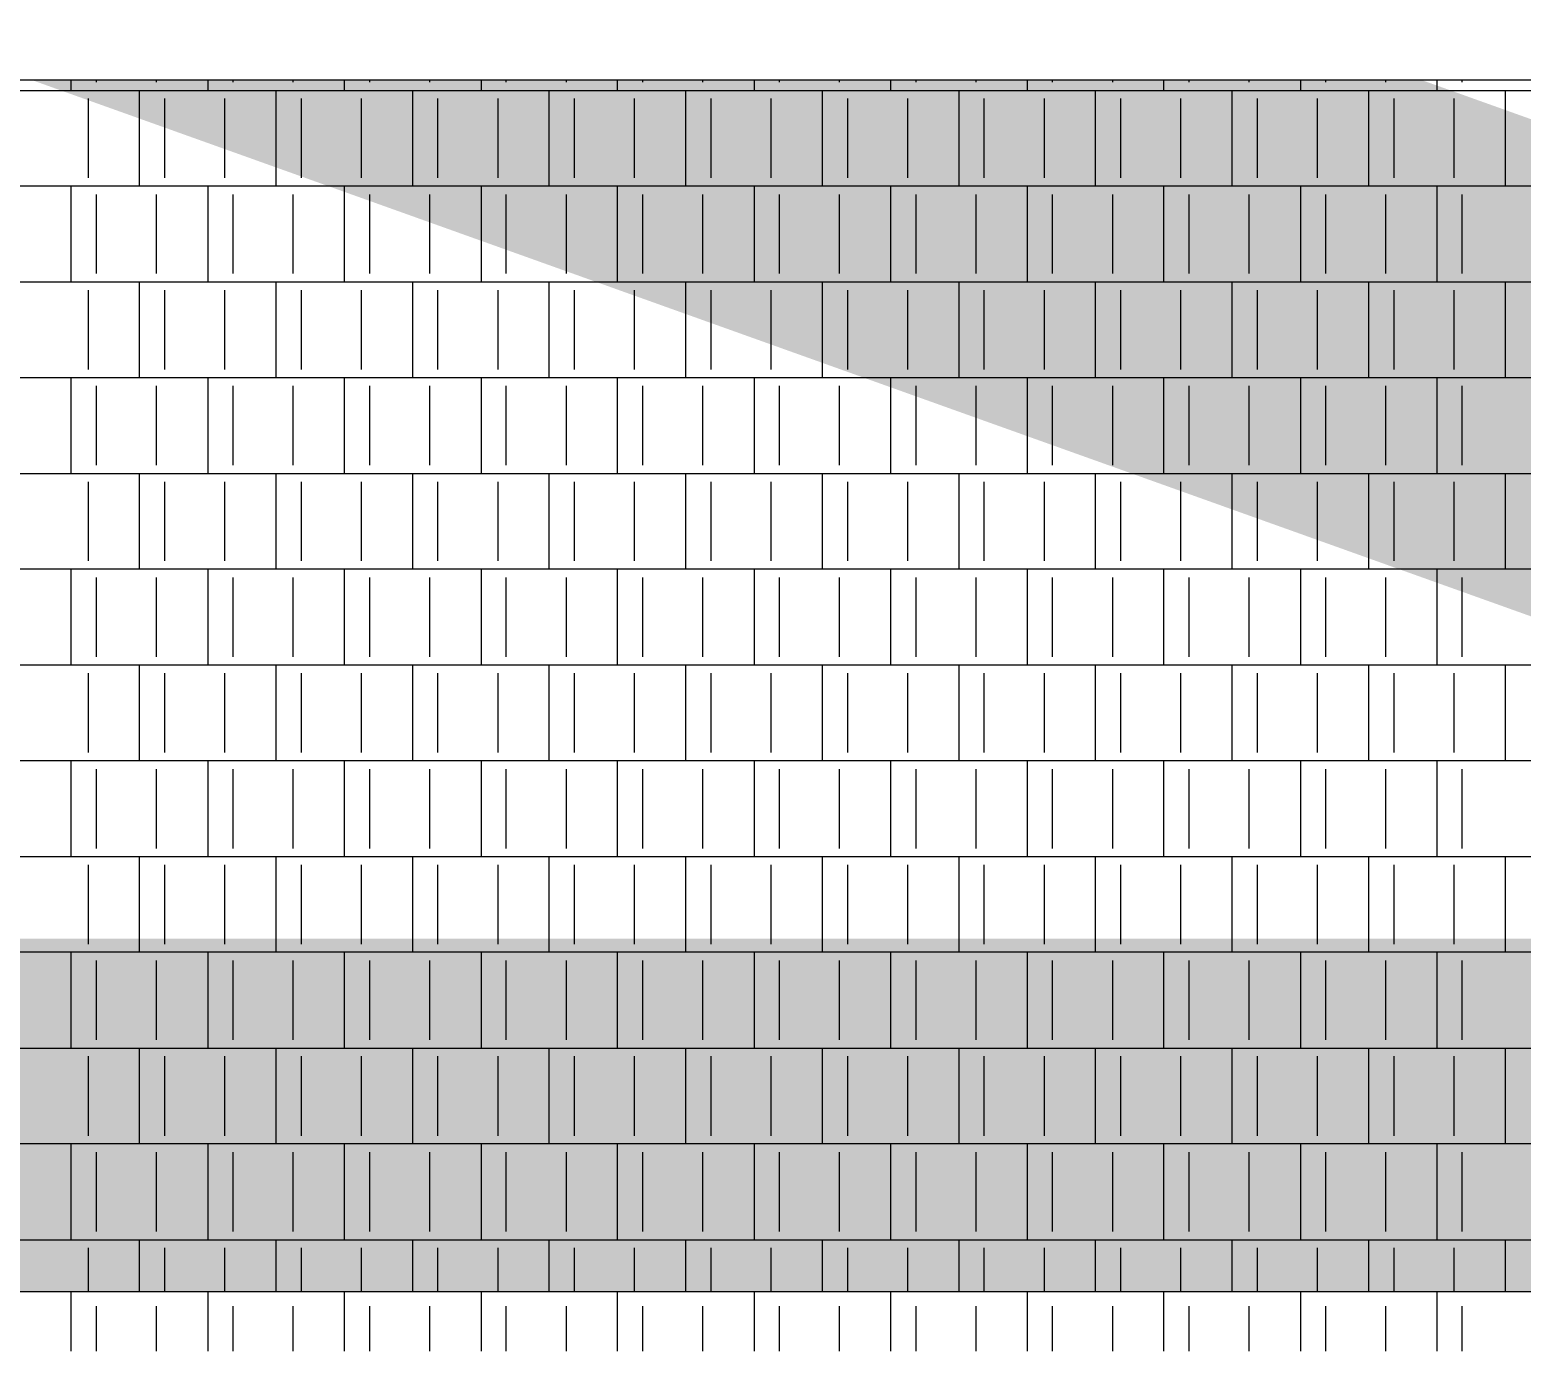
# Model space of a CAD drawing. Header units: metres. Extents: x -111189 to -108577, y -72951 to -72647.
# Drawn here: x -108751.11 to -108748.926, y -72936.072 to -72934.137 of the extents above; entities that cross this region are included whole.
import ezdxf

# ---------------------------------------------------------------- set-up
doc = ezdxf.new("R2010")
doc.units = ezdxf.units.M
doc.header["$MEASUREMENT"] = 0
for name, color, linetype in [('03 - COBERTURA', 7, 'Continuous'), ('05 - PAREDES..35', 7, 'Continuous'), ('12 - COTAS GERAIS', 7, 'Continuous')]:
    doc.layers.add(name, color=color, linetype=linetype)
doc.styles.add('ESTILO_GERADO_7', font='')
doc.styles.get('ESTILO_GERADO_7').set_extended_font_data('Helvetica')
doc.dimstyles.new('ESTILO_GERADO__5', dxfattribs={"dimtxt": 0.15, "dimasz": 0.114, "dimexe": 0.18, "dimexo": 0.0625, "dimgap": 0, "dimtad": 1, "dimzin": 0, "dimdsep": 46, "dimtxsty": 'ESTILO_GERADO_7', "dimblk": 'ARROWHEAD_2', "dimblk1": 'ARROWHEAD_2', "dimblk2": 'ARROWHEAD_2', "dimcen": 0.09, "dimse1": 1, "dimse2": 1, "dimclrd": 7, "dimclre": 7, "dimclrt": 7, "dimadec": 0, "dimazin": 0, "dimtfac": 1, "dimtdec": 4, "dimtmove": 0, "dimatfit": 3, "dimfxl": 1, "dimtolj": 1, "dimtzin": 0, "dimarcsym": 0})
pattern_1 = [(360, (-108919.279413, -72941.96242), (0.021783658, 0.043567315), [0, -0.043567315])]

# ---------------------------------------------------------------- blocks, each defined once
blk = doc.blocks.new('*X2869', base_point=(-108919.2794, -72941.9624))
at = {"layer": '05 - PAREDES..35', "color": 7, "linetype": 'Continuous', "lineweight": 13}
for p, q in [((-108751.0494, -72934.2256), (-108751.0494, -72934.2103)), ((-108751.0124, -72934.2135), (-108751.0124, -72934.2103)), ((-108750.9244, -72934.2135), (-108750.9244, -72934.2103)), ((-108750.8494, -72934.2103), (-108750.8494, -72934.2256)), ((-108750.8124, -72934.2135), (-108750.8124, -72934.2103)), ((-108750.7244, -72934.2135), (-108750.7244, -72934.2103)), ((-108750.6494, -72934.2256), (-108750.6494, -72934.2103)), ((-108750.6124, -72934.2135), (-108750.6124, -72934.2103)), ((-108750.5244, -72934.2135), (-108750.5244, -72934.2103)), ((-108750.4494, -72934.2103), (-108750.4494, -72934.2256)), ((-108750.4124, -72934.2135), (-108750.4124, -72934.2103)), ((-108750.3244, -72934.2135), (-108750.3244, -72934.2103)), ((-108750.2494, -72934.2256), (-108750.2494, -72934.2103)), ((-108750.2124, -72934.2135), (-108750.2124, -72934.2103)), ((-108750.1244, -72934.2135), (-108750.1244, -72934.2103)), ((-108750.0494, -72934.2103), (-108750.0494, -72934.2256)), ((-108750.0124, -72934.2135), (-108750.0124, -72934.2103)), ((-108749.9244, -72934.2135), (-108749.9244, -72934.2103)), ((-108749.8494, -72934.2256), (-108749.8494, -72934.2103)), ((-108749.8124, -72934.2135), (-108749.8124, -72934.2103)), ((-108749.7244, -72934.2135), (-108749.7244, -72934.2103)), ((-108749.6494, -72934.2103), (-108749.6494, -72934.2256)), ((-108749.6124, -72934.2135), (-108749.6124, -72934.2103)), ((-108749.5244, -72934.2135), (-108749.5244, -72934.2103)), ((-108749.4494, -72934.2256), (-108749.4494, -72934.2103)), ((-108749.4124, -72934.2135), (-108749.4124, -72934.2103)), ((-108749.3244, -72934.2135), (-108749.3244, -72934.2103)), ((-108749.2494, -72934.2103), (-108749.2494, -72934.2256)), ((-108749.2124, -72934.2135), (-108749.2124, -72934.2103)), ((-108749.1244, -72934.2135), (-108749.1244, -72934.2103)), ((-108749.0494, -72934.2256), (-108749.0494, -72934.2103)), ((-108749.0124, -72934.2135), (-108749.0124, -72934.2103)), ((-108751.2494, -72934.2256), (-108750.8494, -72934.2256)), ((-108750.9494, -72934.3658), (-108750.9494, -72934.2256)), ((-108750.8494, -72934.2256), (-108750.4494, -72934.2256)), ((-108750.7494, -72934.3658), (-108750.7494, -72934.2256)), ((-108750.5494, -72934.3658), (-108750.5494, -72934.2256)), ((-108750.4494, -72934.2256), (-108750.0494, -72934.2256)), ((-108750.3494, -72934.3658), (-108750.3494, -72934.2256)), ((-108750.1494, -72934.3658), (-108750.1494, -72934.2256)), ((-108750.0494, -72934.2256), (-108749.6494, -72934.2256)), ((-108749.9494, -72934.3658), (-108749.9494, -72934.2256)), ((-108749.7494, -72934.3658), (-108749.7494, -72934.2256)), ((-108749.6494, -72934.2256), (-108749.2494, -72934.2256)), ((-108749.5494, -72934.3658), (-108749.5494, -72934.2256)), ((-108749.3494, -72934.3658), (-108749.3494, -72934.2256)), ((-108749.2494, -72934.2256), (-108748.8494, -72934.2256)), ((-108749.1494, -72934.3658), (-108749.1494, -72934.2256)), ((-108748.9494, -72934.3658), (-108748.9494, -72934.2256)), ((-108751.0244, -72934.3538), (-108751.0244, -72934.2376)), ((-108750.9124, -72934.3538), (-108750.9124, -72934.2376)), ((-108750.8244, -72934.3538), (-108750.8244, -72934.2376)), ((-108750.7124, -72934.3538), (-108750.7124, -72934.2376)), ((-108750.6244, -72934.3538), (-108750.6244, -72934.2376)), ((-108750.5124, -72934.3538), (-108750.5124, -72934.2376)), ((-108750.4244, -72934.3538), (-108750.4244, -72934.2376)), ((-108750.3124, -72934.3538), (-108750.3124, -72934.2376)), ((-108750.2244, -72934.3538), (-108750.2244, -72934.2376)), ((-108750.1124, -72934.3538), (-108750.1124, -72934.2376)), ((-108750.0244, -72934.3538), (-108750.0244, -72934.2376)), ((-108749.9124, -72934.3538), (-108749.9124, -72934.2376)), ((-108749.8244, -72934.3538), (-108749.8244, -72934.2376)), ((-108749.7124, -72934.3538), (-108749.7124, -72934.2376)), ((-108749.6244, -72934.3538), (-108749.6244, -72934.2376)), ((-108749.5124, -72934.3538), (-108749.5124, -72934.2376)), ((-108749.4244, -72934.3538), (-108749.4244, -72934.2376)), ((-108749.3124, -72934.3538), (-108749.3124, -72934.2376)), ((-108749.2244, -72934.3538), (-108749.2244, -72934.2376)), ((-108749.1124, -72934.3538), (-108749.1124, -72934.2376)), ((-108749.0244, -72934.3538), (-108749.0244, -72934.2376)), ((-108750.8494, -72934.3658), (-108751.2494, -72934.3658)), ((-108751.0494, -72934.5061), (-108751.0494, -72934.3658)), ((-108751.0124, -72934.494), (-108751.0124, -72934.3779)), ((-108750.9244, -72934.494), (-108750.9244, -72934.3779)), ((-108750.4494, -72934.3658), (-108750.8494, -72934.3658)), ((-108750.8494, -72934.3658), (-108750.8494, -72934.5061)), ((-108750.8124, -72934.494), (-108750.8124, -72934.3779)), ((-108750.7244, -72934.494), (-108750.7244, -72934.3779)), ((-108750.6494, -72934.5061), (-108750.6494, -72934.3658)), ((-108750.6124, -72934.494), (-108750.6124, -72934.3779)), ((-108750.5244, -72934.494), (-108750.5244, -72934.3779)), ((-108750.0494, -72934.3658), (-108750.4494, -72934.3658)), ((-108750.4494, -72934.3658), (-108750.4494, -72934.5061)), ((-108750.4124, -72934.494), (-108750.4124, -72934.3779)), ((-108750.3244, -72934.494), (-108750.3244, -72934.3779)), ((-108750.2494, -72934.5061), (-108750.2494, -72934.3658)), ((-108750.2124, -72934.494), (-108750.2124, -72934.3779)), ((-108750.1244, -72934.494), (-108750.1244, -72934.3779)), ((-108749.6494, -72934.3658), (-108750.0494, -72934.3658)), ((-108750.0494, -72934.3658), (-108750.0494, -72934.5061)), ((-108750.0124, -72934.494), (-108750.0124, -72934.3779)), ((-108749.9244, -72934.494), (-108749.9244, -72934.3779)), ((-108749.8494, -72934.5061), (-108749.8494, -72934.3658)), ((-108749.8124, -72934.494), (-108749.8124, -72934.3779)), ((-108749.7244, -72934.494), (-108749.7244, -72934.3779)), ((-108749.2494, -72934.3658), (-108749.6494, -72934.3658)), ((-108749.6494, -72934.3658), (-108749.6494, -72934.5061)), ((-108749.6124, -72934.494), (-108749.6124, -72934.3779)), ((-108749.5244, -72934.494), (-108749.5244, -72934.3779)), ((-108749.4494, -72934.5061), (-108749.4494, -72934.3658)), ((-108749.4124, -72934.494), (-108749.4124, -72934.3779)), ((-108749.3244, -72934.494), (-108749.3244, -72934.3779)), ((-108748.8494, -72934.3658), (-108749.2494, -72934.3658)), ((-108749.2494, -72934.3658), (-108749.2494, -72934.5061)), ((-108749.2124, -72934.494), (-108749.2124, -72934.3779)), ((-108749.1244, -72934.494), (-108749.1244, -72934.3779)), ((-108749.0494, -72934.5061), (-108749.0494, -72934.3658)), ((-108749.0124, -72934.494), (-108749.0124, -72934.3779)), ((-108751.2494, -72934.5061), (-108750.8494, -72934.5061)), ((-108750.9494, -72934.6463), (-108750.9494, -72934.5061)), ((-108750.8494, -72934.5061), (-108750.4494, -72934.5061)), ((-108750.7494, -72934.6463), (-108750.7494, -72934.5061)), ((-108750.5494, -72934.6463), (-108750.5494, -72934.5061)), ((-108750.4494, -72934.5061), (-108750.0494, -72934.5061)), ((-108750.3494, -72934.6463), (-108750.3494, -72934.5061)), ((-108750.1494, -72934.6463), (-108750.1494, -72934.5061)), ((-108750.0494, -72934.5061), (-108749.6494, -72934.5061)), ((-108749.9494, -72934.6463), (-108749.9494, -72934.5061)), ((-108749.7494, -72934.6463), (-108749.7494, -72934.5061)), ((-108749.6494, -72934.5061), (-108749.2494, -72934.5061)), ((-108749.5494, -72934.6463), (-108749.5494, -72934.5061)), ((-108749.3494, -72934.6463), (-108749.3494, -72934.5061)), ((-108749.2494, -72934.5061), (-108748.8494, -72934.5061)), ((-108749.1494, -72934.6463), (-108749.1494, -72934.5061)), ((-108748.9494, -72934.6463), (-108748.9494, -72934.5061)), ((-108751.0244, -72934.6343), (-108751.0244, -72934.5181)), ((-108750.9124, -72934.6343), (-108750.9124, -72934.5181)), ((-108750.8244, -72934.6343), (-108750.8244, -72934.5181)), ((-108750.7124, -72934.6343), (-108750.7124, -72934.5181)), ((-108750.6244, -72934.6343), (-108750.6244, -72934.5181)), ((-108750.5124, -72934.6343), (-108750.5124, -72934.5181)), ((-108750.4244, -72934.6343), (-108750.4244, -72934.5181)), ((-108750.3124, -72934.6343), (-108750.3124, -72934.5181)), ((-108750.2244, -72934.6343), (-108750.2244, -72934.5181)), ((-108750.1124, -72934.6343), (-108750.1124, -72934.5181)), ((-108750.0244, -72934.6343), (-108750.0244, -72934.5181)), ((-108749.9124, -72934.6343), (-108749.9124, -72934.5181)), ((-108749.8244, -72934.6343), (-108749.8244, -72934.5181)), ((-108749.7124, -72934.6343), (-108749.7124, -72934.5181)), ((-108749.6244, -72934.6343), (-108749.6244, -72934.5181)), ((-108749.5124, -72934.6343), (-108749.5124, -72934.5181)), ((-108749.4244, -72934.6343), (-108749.4244, -72934.5181)), ((-108749.3124, -72934.6343), (-108749.3124, -72934.5181)), ((-108749.2244, -72934.6343), (-108749.2244, -72934.5181)), ((-108749.1124, -72934.6343), (-108749.1124, -72934.5181)), ((-108749.0244, -72934.6343), (-108749.0244, -72934.5181)), ((-108750.8494, -72934.6463), (-108751.2494, -72934.6463)), ((-108751.0494, -72934.7865), (-108751.0494, -72934.6463)), ((-108750.4494, -72934.6463), (-108750.8494, -72934.6463)), ((-108750.8494, -72934.6463), (-108750.8494, -72934.7865)), ((-108750.6494, -72934.7865), (-108750.6494, -72934.6463)), ((-108750.0494, -72934.6463), (-108750.4494, -72934.6463)), ((-108750.4494, -72934.6463), (-108750.4494, -72934.7865)), ((-108750.2494, -72934.7865), (-108750.2494, -72934.6463)), ((-108749.6494, -72934.6463), (-108750.0494, -72934.6463)), ((-108750.0494, -72934.6463), (-108750.0494, -72934.7865)), ((-108749.8494, -72934.7865), (-108749.8494, -72934.6463)), ((-108749.2494, -72934.6463), (-108749.6494, -72934.6463)), ((-108749.6494, -72934.6463), (-108749.6494, -72934.7865)), ((-108749.4494, -72934.7865), (-108749.4494, -72934.6463)), ((-108748.8494, -72934.6463), (-108749.2494, -72934.6463)), ((-108749.2494, -72934.6463), (-108749.2494, -72934.7865)), ((-108749.0494, -72934.7865), (-108749.0494, -72934.6463)), ((-108751.0124, -72934.7745), (-108751.0124, -72934.6584)), ((-108750.9244, -72934.7745), (-108750.9244, -72934.6584)), ((-108750.8124, -72934.7745), (-108750.8124, -72934.6584)), ((-108750.7244, -72934.7745), (-108750.7244, -72934.6584)), ((-108750.6124, -72934.7745), (-108750.6124, -72934.6584)), ((-108750.5244, -72934.7745), (-108750.5244, -72934.6584)), ((-108750.4124, -72934.7745), (-108750.4124, -72934.6584)), ((-108750.3244, -72934.7745), (-108750.3244, -72934.6584)), ((-108750.2124, -72934.7745), (-108750.2124, -72934.6584)), ((-108750.1244, -72934.7745), (-108750.1244, -72934.6584)), ((-108750.0124, -72934.7745), (-108750.0124, -72934.6584)), ((-108749.9244, -72934.7745), (-108749.9244, -72934.6584)), ((-108749.8124, -72934.7745), (-108749.8124, -72934.6584)), ((-108749.7244, -72934.7745), (-108749.7244, -72934.6584)), ((-108749.6124, -72934.7745), (-108749.6124, -72934.6584)), ((-108749.5244, -72934.7745), (-108749.5244, -72934.6584)), ((-108749.4124, -72934.7745), (-108749.4124, -72934.6584)), ((-108749.3244, -72934.7745), (-108749.3244, -72934.6584)), ((-108749.2124, -72934.7745), (-108749.2124, -72934.6584)), ((-108749.1244, -72934.7745), (-108749.1244, -72934.6584)), ((-108749.0124, -72934.7745), (-108749.0124, -72934.6584)), ((-108751.2494, -72934.7865), (-108750.8494, -72934.7865)), ((-108751.0244, -72934.9147), (-108751.0244, -72934.7986)), ((-108750.9494, -72934.9268), (-108750.9494, -72934.7865)), ((-108750.9124, -72934.9147), (-108750.9124, -72934.7986)), ((-108750.8494, -72934.7865), (-108750.4494, -72934.7865)), ((-108750.8244, -72934.9147), (-108750.8244, -72934.7986)), ((-108750.7494, -72934.9268), (-108750.7494, -72934.7865)), ((-108750.7124, -72934.9147), (-108750.7124, -72934.7986)), ((-108750.6244, -72934.9147), (-108750.6244, -72934.7986)), ((-108750.5494, -72934.9268), (-108750.5494, -72934.7865)), ((-108750.5124, -72934.9147), (-108750.5124, -72934.7986)), ((-108750.4494, -72934.7865), (-108750.0494, -72934.7865)), ((-108750.4244, -72934.9147), (-108750.4244, -72934.7986)), ((-108750.3494, -72934.9268), (-108750.3494, -72934.7865)), ((-108750.3124, -72934.9147), (-108750.3124, -72934.7986)), ((-108750.2244, -72934.9147), (-108750.2244, -72934.7986)), ((-108750.1494, -72934.9268), (-108750.1494, -72934.7865)), ((-108750.1124, -72934.9147), (-108750.1124, -72934.7986)), ((-108750.0494, -72934.7865), (-108749.6494, -72934.7865)), ((-108750.0244, -72934.9147), (-108750.0244, -72934.7986)), ((-108749.9494, -72934.9268), (-108749.9494, -72934.7865)), ((-108749.9124, -72934.9147), (-108749.9124, -72934.7986)), ((-108749.8244, -72934.9147), (-108749.8244, -72934.7986)), ((-108749.7494, -72934.9268), (-108749.7494, -72934.7865)), ((-108749.7124, -72934.9147), (-108749.7124, -72934.7986)), ((-108749.6494, -72934.7865), (-108749.2494, -72934.7865)), ((-108749.6244, -72934.9147), (-108749.6244, -72934.7986)), ((-108749.5494, -72934.9268), (-108749.5494, -72934.7865)), ((-108749.5124, -72934.9147), (-108749.5124, -72934.7986)), ((-108749.4244, -72934.9147), (-108749.4244, -72934.7986)), ((-108749.3494, -72934.9268), (-108749.3494, -72934.7865)), ((-108749.3124, -72934.9147), (-108749.3124, -72934.7986)), ((-108749.2494, -72934.7865), (-108748.8494, -72934.7865)), ((-108749.2244, -72934.9147), (-108749.2244, -72934.7986)), ((-108749.1494, -72934.9268), (-108749.1494, -72934.7865)), ((-108749.1124, -72934.9147), (-108749.1124, -72934.7986)), ((-108749.0244, -72934.9147), (-108749.0244, -72934.7986)), ((-108748.9494, -72934.9268), (-108748.9494, -72934.7865)), ((-108750.8494, -72934.9268), (-108751.2494, -72934.9268)), ((-108751.0494, -72935.067), (-108751.0494, -72934.9268)), ((-108750.4494, -72934.9268), (-108750.8494, -72934.9268)), ((-108750.8494, -72934.9268), (-108750.8494, -72935.067)), ((-108750.6494, -72935.067), (-108750.6494, -72934.9268)), ((-108750.0494, -72934.9268), (-108750.4494, -72934.9268)), ((-108750.4494, -72934.9268), (-108750.4494, -72935.067)), ((-108750.2494, -72935.067), (-108750.2494, -72934.9268)), ((-108749.6494, -72934.9268), (-108750.0494, -72934.9268)), ((-108750.0494, -72934.9268), (-108750.0494, -72935.067)), ((-108749.8494, -72935.067), (-108749.8494, -72934.9268)), ((-108749.2494, -72934.9268), (-108749.6494, -72934.9268)), ((-108749.6494, -72934.9268), (-108749.6494, -72935.067)), ((-108749.4494, -72935.067), (-108749.4494, -72934.9268)), ((-108748.8494, -72934.9268), (-108749.2494, -72934.9268)), ((-108749.2494, -72934.9268), (-108749.2494, -72935.067)), ((-108749.0494, -72935.067), (-108749.0494, -72934.9268)), ((-108751.0124, -72935.055), (-108751.0124, -72934.9388)), ((-108750.9244, -72935.055), (-108750.9244, -72934.9388)), ((-108750.8124, -72935.055), (-108750.8124, -72934.9388)), ((-108750.7244, -72935.055), (-108750.7244, -72934.9388)), ((-108750.6124, -72935.055), (-108750.6124, -72934.9388)), ((-108750.5244, -72935.055), (-108750.5244, -72934.9388)), ((-108750.4124, -72935.055), (-108750.4124, -72934.9388)), ((-108750.3244, -72935.055), (-108750.3244, -72934.9388)), ((-108750.2124, -72935.055), (-108750.2124, -72934.9388)), ((-108750.1244, -72935.055), (-108750.1244, -72934.9388)), ((-108750.0124, -72935.055), (-108750.0124, -72934.9388)), ((-108749.9244, -72935.055), (-108749.9244, -72934.9388)), ((-108749.8124, -72935.055), (-108749.8124, -72934.9388)), ((-108749.7244, -72935.055), (-108749.7244, -72934.9388)), ((-108749.6124, -72935.055), (-108749.6124, -72934.9388)), ((-108749.5244, -72935.055), (-108749.5244, -72934.9388)), ((-108749.4124, -72935.055), (-108749.4124, -72934.9388)), ((-108749.3244, -72935.055), (-108749.3244, -72934.9388)), ((-108749.2124, -72935.055), (-108749.2124, -72934.9388)), ((-108749.1244, -72935.055), (-108749.1244, -72934.9388)), ((-108749.0124, -72935.055), (-108749.0124, -72934.9388)), ((-108751.2494, -72935.067), (-108750.8494, -72935.067)), ((-108751.0244, -72935.1952), (-108751.0244, -72935.0791)), ((-108750.9494, -72935.2073), (-108750.9494, -72935.067)), ((-108750.9124, -72935.1952), (-108750.9124, -72935.0791)), ((-108750.8494, -72935.067), (-108750.4494, -72935.067)), ((-108750.8244, -72935.1952), (-108750.8244, -72935.0791)), ((-108750.7494, -72935.2073), (-108750.7494, -72935.067)), ((-108750.7124, -72935.1952), (-108750.7124, -72935.0791)), ((-108750.6244, -72935.1952), (-108750.6244, -72935.0791)), ((-108750.5494, -72935.2073), (-108750.5494, -72935.067)), ((-108750.5124, -72935.1952), (-108750.5124, -72935.0791)), ((-108750.4494, -72935.067), (-108750.0494, -72935.067)), ((-108750.4244, -72935.1952), (-108750.4244, -72935.0791)), ((-108750.3494, -72935.2073), (-108750.3494, -72935.067)), ((-108750.3124, -72935.1952), (-108750.3124, -72935.0791)), ((-108750.2244, -72935.1952), (-108750.2244, -72935.0791)), ((-108750.1494, -72935.2073), (-108750.1494, -72935.067)), ((-108750.1124, -72935.1952), (-108750.1124, -72935.0791)), ((-108750.0494, -72935.067), (-108749.6494, -72935.067)), ((-108750.0244, -72935.1952), (-108750.0244, -72935.0791)), ((-108749.9494, -72935.2073), (-108749.9494, -72935.067)), ((-108749.9124, -72935.1952), (-108749.9124, -72935.0791)), ((-108749.8244, -72935.1952), (-108749.8244, -72935.0791)), ((-108749.7494, -72935.2073), (-108749.7494, -72935.067)), ((-108749.7124, -72935.1952), (-108749.7124, -72935.0791)), ((-108749.6494, -72935.067), (-108749.2494, -72935.067)), ((-108749.6244, -72935.1952), (-108749.6244, -72935.0791)), ((-108749.5494, -72935.2073), (-108749.5494, -72935.067)), ((-108749.5124, -72935.1952), (-108749.5124, -72935.0791)), ((-108749.4244, -72935.1952), (-108749.4244, -72935.0791)), ((-108749.3494, -72935.2073), (-108749.3494, -72935.067)), ((-108749.3124, -72935.1952), (-108749.3124, -72935.0791)), ((-108749.2494, -72935.067), (-108748.8494, -72935.067)), ((-108749.2244, -72935.1952), (-108749.2244, -72935.0791)), ((-108749.1494, -72935.2073), (-108749.1494, -72935.067)), ((-108749.1124, -72935.1952), (-108749.1124, -72935.0791)), ((-108749.0244, -72935.1952), (-108749.0244, -72935.0791)), ((-108748.9494, -72935.2073), (-108748.9494, -72935.067)), ((-108750.8494, -72935.2073), (-108751.2494, -72935.2073)), ((-108751.0494, -72935.3475), (-108751.0494, -72935.2073)), ((-108750.4494, -72935.2073), (-108750.8494, -72935.2073)), ((-108750.8494, -72935.2073), (-108750.8494, -72935.3475)), ((-108750.6494, -72935.3475), (-108750.6494, -72935.2073)), ((-108750.0494, -72935.2073), (-108750.4494, -72935.2073)), ((-108750.4494, -72935.2073), (-108750.4494, -72935.3475)), ((-108750.2494, -72935.3475), (-108750.2494, -72935.2073)), ((-108749.6494, -72935.2073), (-108750.0494, -72935.2073)), ((-108750.0494, -72935.2073), (-108750.0494, -72935.3475)), ((-108749.8494, -72935.3475), (-108749.8494, -72935.2073)), ((-108749.2494, -72935.2073), (-108749.6494, -72935.2073)), ((-108749.6494, -72935.2073), (-108749.6494, -72935.3475)), ((-108749.4494, -72935.3475), (-108749.4494, -72935.2073)), ((-108748.8494, -72935.2073), (-108749.2494, -72935.2073)), ((-108749.2494, -72935.2073), (-108749.2494, -72935.3475)), ((-108749.0494, -72935.3475), (-108749.0494, -72935.2073)), ((-108751.0124, -72935.3355), (-108751.0124, -72935.2193)), ((-108750.9244, -72935.3355), (-108750.9244, -72935.2193)), ((-108750.8124, -72935.3355), (-108750.8124, -72935.2193)), ((-108750.7244, -72935.3355), (-108750.7244, -72935.2193)), ((-108750.6124, -72935.3355), (-108750.6124, -72935.2193)), ((-108750.5244, -72935.3355), (-108750.5244, -72935.2193)), ((-108750.4124, -72935.3355), (-108750.4124, -72935.2193)), ((-108750.3244, -72935.3355), (-108750.3244, -72935.2193)), ((-108750.2124, -72935.3355), (-108750.2124, -72935.2193)), ((-108750.1244, -72935.3355), (-108750.1244, -72935.2193)), ((-108750.0124, -72935.3355), (-108750.0124, -72935.2193)), ((-108749.9244, -72935.3355), (-108749.9244, -72935.2193)), ((-108749.8124, -72935.3355), (-108749.8124, -72935.2193)), ((-108749.7244, -72935.3355), (-108749.7244, -72935.2193)), ((-108749.6124, -72935.3355), (-108749.6124, -72935.2193)), ((-108749.5244, -72935.3355), (-108749.5244, -72935.2193)), ((-108749.4124, -72935.3355), (-108749.4124, -72935.2193)), ((-108749.3244, -72935.3355), (-108749.3244, -72935.2193)), ((-108749.2124, -72935.3355), (-108749.2124, -72935.2193)), ((-108749.1244, -72935.3355), (-108749.1244, -72935.2193)), ((-108749.0124, -72935.3355), (-108749.0124, -72935.2193)), ((-108751.2494, -72935.3475), (-108750.8494, -72935.3475)), ((-108751.0244, -72935.4679), (-108751.0244, -72935.3596)), ((-108750.9494, -72935.4679), (-108750.9494, -72935.3475)), ((-108750.9124, -72935.4679), (-108750.9124, -72935.3596)), ((-108750.8494, -72935.3475), (-108750.4494, -72935.3475)), ((-108750.8244, -72935.4679), (-108750.8244, -72935.3596)), ((-108750.7494, -72935.4679), (-108750.7494, -72935.3475)), ((-108750.7124, -72935.4679), (-108750.7124, -72935.3596)), ((-108750.6244, -72935.4679), (-108750.6244, -72935.3596)), ((-108750.5494, -72935.4679), (-108750.5494, -72935.3475)), ((-108750.5124, -72935.4679), (-108750.5124, -72935.3596)), ((-108750.4494, -72935.3475), (-108750.0494, -72935.3475)), ((-108750.4244, -72935.4679), (-108750.4244, -72935.3596)), ((-108750.3494, -72935.4679), (-108750.3494, -72935.3475)), ((-108750.3124, -72935.4679), (-108750.3124, -72935.3596)), ((-108750.2244, -72935.4679), (-108750.2244, -72935.3596)), ((-108750.1494, -72935.4679), (-108750.1494, -72935.3475)), ((-108750.1124, -72935.4679), (-108750.1124, -72935.3596)), ((-108750.0494, -72935.3475), (-108749.6494, -72935.3475)), ((-108750.0244, -72935.4679), (-108750.0244, -72935.3596)), ((-108749.9494, -72935.4679), (-108749.9494, -72935.3475)), ((-108749.9124, -72935.4679), (-108749.9124, -72935.3596)), ((-108749.8244, -72935.4679), (-108749.8244, -72935.3596)), ((-108749.7494, -72935.4679), (-108749.7494, -72935.3475)), ((-108749.7124, -72935.4679), (-108749.7124, -72935.3596)), ((-108749.6494, -72935.3475), (-108749.2494, -72935.3475)), ((-108749.6244, -72935.4679), (-108749.6244, -72935.3596)), ((-108749.5494, -72935.4679), (-108749.5494, -72935.3475)), ((-108749.5124, -72935.4679), (-108749.5124, -72935.3596)), ((-108749.4244, -72935.4679), (-108749.4244, -72935.3596)), ((-108749.3494, -72935.4679), (-108749.3494, -72935.3475)), ((-108749.3124, -72935.4679), (-108749.3124, -72935.3596)), ((-108749.2494, -72935.3475), (-108748.8494, -72935.3475)), ((-108749.2244, -72935.4679), (-108749.2244, -72935.3596)), ((-108749.1494, -72935.4679), (-108749.1494, -72935.3475)), ((-108749.1124, -72935.4679), (-108749.1124, -72935.3596)), ((-108749.0244, -72935.4679), (-108749.0244, -72935.3596)), ((-108748.9494, -72935.4679), (-108748.9494, -72935.3475))]:
    blk.add_line(p, q, dxfattribs=at)
blk = doc.blocks.new('Corte Elem_2107_1', base_point=(-108919.2794, -72941.9624))
at = {"layer": '05 - PAREDES..35', "linetype": 'Continuous', "lineweight": 13}
h = blk.add_hatch(dxfattribs=at)
h.set_pattern_fill('DOTS_0001', color=251, style=0, pattern_type=2)
h.set_pattern_definition(pattern_1)
h.paths.add_polyline_path([(-108751.1078, -72934.2103), (-108747.592, -72935.4679), (-108745.5568, -72935.4679), (-108749.0727, -72934.2103)])
at = {"layer": '05 - PAREDES..35', "lineweight": 0}
blk.add_blockref('*X2869', (-108919.2794, -72941.9624), dxfattribs=at)
blk = doc.blocks.new('*X2886', base_point=(-108919.2794, -72941.9624))
at = {"layer": '03 - COBERTURA', "color": 7, "linetype": 'Continuous', "lineweight": 13}
for p, q in [((-108751.0244, -72935.4757), (-108751.0244, -72935.4679)), ((-108750.9494, -72935.4877), (-108750.9494, -72935.4679)), ((-108750.9124, -72935.4757), (-108750.9124, -72935.4679)), ((-108750.8244, -72935.4757), (-108750.8244, -72935.4679)), ((-108750.7494, -72935.4877), (-108750.7494, -72935.4679)), ((-108750.7124, -72935.4757), (-108750.7124, -72935.4679)), ((-108750.6244, -72935.4757), (-108750.6244, -72935.4679)), ((-108750.5494, -72935.4877), (-108750.5494, -72935.4679)), ((-108750.5124, -72935.4757), (-108750.5124, -72935.4679)), ((-108750.4244, -72935.4757), (-108750.4244, -72935.4679)), ((-108750.3494, -72935.4877), (-108750.3494, -72935.4679)), ((-108750.3124, -72935.4757), (-108750.3124, -72935.4679)), ((-108750.2244, -72935.4757), (-108750.2244, -72935.4679)), ((-108750.1494, -72935.4877), (-108750.1494, -72935.4679)), ((-108750.1124, -72935.4757), (-108750.1124, -72935.4679)), ((-108750.0244, -72935.4757), (-108750.0244, -72935.4679)), ((-108749.9494, -72935.4877), (-108749.9494, -72935.4679)), ((-108749.9124, -72935.4757), (-108749.9124, -72935.4679)), ((-108749.8244, -72935.4757), (-108749.8244, -72935.4679)), ((-108749.7494, -72935.4877), (-108749.7494, -72935.4679)), ((-108749.7124, -72935.4757), (-108749.7124, -72935.4679)), ((-108749.6244, -72935.4757), (-108749.6244, -72935.4679)), ((-108749.5494, -72935.4877), (-108749.5494, -72935.4679)), ((-108749.5124, -72935.4757), (-108749.5124, -72935.4679)), ((-108749.4244, -72935.4757), (-108749.4244, -72935.4679)), ((-108749.3494, -72935.4877), (-108749.3494, -72935.4679)), ((-108749.3124, -72935.4757), (-108749.3124, -72935.4679)), ((-108749.2244, -72935.4757), (-108749.2244, -72935.4679)), ((-108749.1494, -72935.4877), (-108749.1494, -72935.4679)), ((-108749.1124, -72935.4757), (-108749.1124, -72935.4679)), ((-108749.0244, -72935.4757), (-108749.0244, -72935.4679)), ((-108748.9494, -72935.4877), (-108748.9494, -72935.4679)), ((-108750.8494, -72935.4877), (-108751.2494, -72935.4877)), ((-108751.0494, -72935.628), (-108751.0494, -72935.4877)), ((-108751.0124, -72935.6159), (-108751.0124, -72935.4998)), ((-108750.9244, -72935.6159), (-108750.9244, -72935.4998)), ((-108750.4494, -72935.4877), (-108750.8494, -72935.4877)), ((-108750.8494, -72935.4877), (-108750.8494, -72935.628)), ((-108750.8124, -72935.6159), (-108750.8124, -72935.4998)), ((-108750.7244, -72935.6159), (-108750.7244, -72935.4998)), ((-108750.6494, -72935.628), (-108750.6494, -72935.4877)), ((-108750.6124, -72935.6159), (-108750.6124, -72935.4998)), ((-108750.5244, -72935.6159), (-108750.5244, -72935.4998)), ((-108750.0494, -72935.4877), (-108750.4494, -72935.4877)), ((-108750.4494, -72935.4877), (-108750.4494, -72935.628)), ((-108750.4124, -72935.6159), (-108750.4124, -72935.4998)), ((-108750.3244, -72935.6159), (-108750.3244, -72935.4998)), ((-108750.2494, -72935.628), (-108750.2494, -72935.4877)), ((-108750.2124, -72935.6159), (-108750.2124, -72935.4998)), ((-108750.1244, -72935.6159), (-108750.1244, -72935.4998)), ((-108749.6494, -72935.4877), (-108750.0494, -72935.4877)), ((-108750.0494, -72935.4877), (-108750.0494, -72935.628)), ((-108750.0124, -72935.6159), (-108750.0124, -72935.4998)), ((-108749.9244, -72935.6159), (-108749.9244, -72935.4998)), ((-108749.8494, -72935.628), (-108749.8494, -72935.4877)), ((-108749.8124, -72935.6159), (-108749.8124, -72935.4998)), ((-108749.7244, -72935.6159), (-108749.7244, -72935.4998)), ((-108749.2494, -72935.4877), (-108749.6494, -72935.4877)), ((-108749.6494, -72935.4877), (-108749.6494, -72935.628)), ((-108749.6124, -72935.6159), (-108749.6124, -72935.4998)), ((-108749.5244, -72935.6159), (-108749.5244, -72935.4998)), ((-108749.4494, -72935.628), (-108749.4494, -72935.4877)), ((-108749.4124, -72935.6159), (-108749.4124, -72935.4998)), ((-108749.3244, -72935.6159), (-108749.3244, -72935.4998)), ((-108748.8494, -72935.4877), (-108749.2494, -72935.4877)), ((-108749.2494, -72935.4877), (-108749.2494, -72935.628)), ((-108749.2124, -72935.6159), (-108749.2124, -72935.4998)), ((-108749.1244, -72935.6159), (-108749.1244, -72935.4998)), ((-108749.0494, -72935.628), (-108749.0494, -72935.4877)), ((-108749.0124, -72935.6159), (-108749.0124, -72935.4998)), ((-108751.2494, -72935.628), (-108750.8494, -72935.628)), ((-108750.9494, -72935.7682), (-108750.9494, -72935.628)), ((-108750.8494, -72935.628), (-108750.4494, -72935.628)), ((-108750.7494, -72935.7682), (-108750.7494, -72935.628)), ((-108750.5494, -72935.7682), (-108750.5494, -72935.628)), ((-108750.4494, -72935.628), (-108750.0494, -72935.628)), ((-108750.3494, -72935.7682), (-108750.3494, -72935.628)), ((-108750.1494, -72935.7682), (-108750.1494, -72935.628)), ((-108750.0494, -72935.628), (-108749.6494, -72935.628)), ((-108749.9494, -72935.7682), (-108749.9494, -72935.628)), ((-108749.7494, -72935.7682), (-108749.7494, -72935.628)), ((-108749.6494, -72935.628), (-108749.2494, -72935.628)), ((-108749.5494, -72935.7682), (-108749.5494, -72935.628)), ((-108749.3494, -72935.7682), (-108749.3494, -72935.628)), ((-108749.2494, -72935.628), (-108748.8494, -72935.628)), ((-108749.1494, -72935.7682), (-108749.1494, -72935.628)), ((-108748.9494, -72935.7682), (-108748.9494, -72935.628)), ((-108751.0244, -72935.7562), (-108751.0244, -72935.64)), ((-108750.9124, -72935.7562), (-108750.9124, -72935.64)), ((-108750.8244, -72935.7562), (-108750.8244, -72935.64)), ((-108750.7124, -72935.7562), (-108750.7124, -72935.64)), ((-108750.6244, -72935.7562), (-108750.6244, -72935.64)), ((-108750.5124, -72935.7562), (-108750.5124, -72935.64)), ((-108750.4244, -72935.7562), (-108750.4244, -72935.64)), ((-108750.3124, -72935.7562), (-108750.3124, -72935.64)), ((-108750.2244, -72935.7562), (-108750.2244, -72935.64)), ((-108750.1124, -72935.7562), (-108750.1124, -72935.64)), ((-108750.0244, -72935.7562), (-108750.0244, -72935.64)), ((-108749.9124, -72935.7562), (-108749.9124, -72935.64)), ((-108749.8244, -72935.7562), (-108749.8244, -72935.64)), ((-108749.7124, -72935.7562), (-108749.7124, -72935.64)), ((-108749.6244, -72935.7562), (-108749.6244, -72935.64)), ((-108749.5124, -72935.7562), (-108749.5124, -72935.64)), ((-108749.4244, -72935.7562), (-108749.4244, -72935.64)), ((-108749.3124, -72935.7562), (-108749.3124, -72935.64)), ((-108749.2244, -72935.7562), (-108749.2244, -72935.64)), ((-108749.1124, -72935.7562), (-108749.1124, -72935.64)), ((-108749.0244, -72935.7562), (-108749.0244, -72935.64)), ((-108750.8494, -72935.7682), (-108751.2494, -72935.7682)), ((-108751.0494, -72935.9085), (-108751.0494, -72935.7682)), ((-108751.0124, -72935.8964), (-108751.0124, -72935.7803)), ((-108750.9244, -72935.8964), (-108750.9244, -72935.7803)), ((-108750.4494, -72935.7682), (-108750.8494, -72935.7682)), ((-108750.8494, -72935.7682), (-108750.8494, -72935.9085)), ((-108750.8124, -72935.8964), (-108750.8124, -72935.7803)), ((-108750.7244, -72935.8964), (-108750.7244, -72935.7803)), ((-108750.6494, -72935.9085), (-108750.6494, -72935.7682)), ((-108750.6124, -72935.8964), (-108750.6124, -72935.7803)), ((-108750.5244, -72935.8964), (-108750.5244, -72935.7803)), ((-108750.0494, -72935.7682), (-108750.4494, -72935.7682)), ((-108750.4494, -72935.7682), (-108750.4494, -72935.9085)), ((-108750.4124, -72935.8964), (-108750.4124, -72935.7803)), ((-108750.3244, -72935.8964), (-108750.3244, -72935.7803)), ((-108750.2494, -72935.9085), (-108750.2494, -72935.7682)), ((-108750.2124, -72935.8964), (-108750.2124, -72935.7803)), ((-108750.1244, -72935.8964), (-108750.1244, -72935.7803)), ((-108749.6494, -72935.7682), (-108750.0494, -72935.7682)), ((-108750.0494, -72935.7682), (-108750.0494, -72935.9085)), ((-108750.0124, -72935.8964), (-108750.0124, -72935.7803)), ((-108749.9244, -72935.8964), (-108749.9244, -72935.7803)), ((-108749.8494, -72935.9085), (-108749.8494, -72935.7682)), ((-108749.8124, -72935.8964), (-108749.8124, -72935.7803)), ((-108749.7244, -72935.8964), (-108749.7244, -72935.7803)), ((-108749.2494, -72935.7682), (-108749.6494, -72935.7682)), ((-108749.6494, -72935.7682), (-108749.6494, -72935.9085)), ((-108749.6124, -72935.8964), (-108749.6124, -72935.7803)), ((-108749.5244, -72935.8964), (-108749.5244, -72935.7803)), ((-108749.4494, -72935.9085), (-108749.4494, -72935.7682)), ((-108749.4124, -72935.8964), (-108749.4124, -72935.7803)), ((-108749.3244, -72935.8964), (-108749.3244, -72935.7803)), ((-108748.8494, -72935.7682), (-108749.2494, -72935.7682)), ((-108749.2494, -72935.7682), (-108749.2494, -72935.9085)), ((-108749.2124, -72935.8964), (-108749.2124, -72935.7803)), ((-108749.1244, -72935.8964), (-108749.1244, -72935.7803)), ((-108749.0494, -72935.9085), (-108749.0494, -72935.7682)), ((-108749.0124, -72935.8964), (-108749.0124, -72935.7803)), ((-108751.2494, -72935.9085), (-108750.8494, -72935.9085)), ((-108750.9494, -72935.9841), (-108750.9494, -72935.9085)), ((-108750.8494, -72935.9085), (-108750.4494, -72935.9085)), ((-108750.7494, -72935.9841), (-108750.7494, -72935.9085)), ((-108750.5494, -72935.9841), (-108750.5494, -72935.9085)), ((-108750.4494, -72935.9085), (-108750.0494, -72935.9085)), ((-108750.3494, -72935.9841), (-108750.3494, -72935.9085)), ((-108750.1494, -72935.9841), (-108750.1494, -72935.9085)), ((-108750.0494, -72935.9085), (-108749.6494, -72935.9085)), ((-108749.9494, -72935.9841), (-108749.9494, -72935.9085)), ((-108749.7494, -72935.9841), (-108749.7494, -72935.9085)), ((-108749.6494, -72935.9085), (-108749.2494, -72935.9085)), ((-108749.5494, -72935.9841), (-108749.5494, -72935.9085)), ((-108749.3494, -72935.9841), (-108749.3494, -72935.9085)), ((-108749.2494, -72935.9085), (-108748.8494, -72935.9085)), ((-108749.1494, -72935.9841), (-108749.1494, -72935.9085)), ((-108748.9494, -72935.9841), (-108748.9494, -72935.9085)), ((-108751.0244, -72935.9841), (-108751.0244, -72935.9205)), ((-108750.9124, -72935.9841), (-108750.9124, -72935.9205)), ((-108750.8244, -72935.9841), (-108750.8244, -72935.9205)), ((-108750.7124, -72935.9841), (-108750.7124, -72935.9205)), ((-108750.6244, -72935.9841), (-108750.6244, -72935.9205)), ((-108750.5124, -72935.9841), (-108750.5124, -72935.9205)), ((-108750.4244, -72935.9841), (-108750.4244, -72935.9205)), ((-108750.3124, -72935.9841), (-108750.3124, -72935.9205)), ((-108750.2244, -72935.9841), (-108750.2244, -72935.9205)), ((-108750.1124, -72935.9841), (-108750.1124, -72935.9205)), ((-108750.0244, -72935.9841), (-108750.0244, -72935.9205)), ((-108749.9124, -72935.9841), (-108749.9124, -72935.9205)), ((-108749.8244, -72935.9841), (-108749.8244, -72935.9205)), ((-108749.7124, -72935.9841), (-108749.7124, -72935.9205)), ((-108749.6244, -72935.9841), (-108749.6244, -72935.9205)), ((-108749.5124, -72935.9841), (-108749.5124, -72935.9205)), ((-108749.4244, -72935.9841), (-108749.4244, -72935.9205)), ((-108749.3124, -72935.9841), (-108749.3124, -72935.9205)), ((-108749.2244, -72935.9841), (-108749.2244, -72935.9205)), ((-108749.1124, -72935.9841), (-108749.1124, -72935.9205)), ((-108749.0244, -72935.9841), (-108749.0244, -72935.9205))]:
    blk.add_line(p, q, dxfattribs=at)
blk = doc.blocks.new('*X2887', base_point=(-108919.2794, -72941.9624))
at = {"layer": '03 - COBERTURA', "color": 7, "linetype": 'Continuous', "lineweight": 13}
for p, q in [((-108751.0494, -72936.0717), (-108751.0494, -72935.9841)), ((-108750.8494, -72935.9841), (-108750.8494, -72936.0717)), ((-108750.6494, -72936.0717), (-108750.6494, -72935.9841)), ((-108750.4494, -72935.9841), (-108750.4494, -72936.0717)), ((-108750.2494, -72936.0717), (-108750.2494, -72935.9841)), ((-108750.0494, -72935.9841), (-108750.0494, -72936.0717)), ((-108749.8494, -72936.0717), (-108749.8494, -72935.9841)), ((-108749.6494, -72935.9841), (-108749.6494, -72936.0717)), ((-108749.4494, -72936.0717), (-108749.4494, -72935.9841)), ((-108749.2494, -72935.9841), (-108749.2494, -72936.0717)), ((-108749.0494, -72936.0717), (-108749.0494, -72935.9841)), ((-108751.0124, -72936.0717), (-108751.0124, -72936.006)), ((-108750.9244, -72936.0717), (-108750.9244, -72936.006)), ((-108750.8124, -72936.0717), (-108750.8124, -72936.006)), ((-108750.7244, -72936.0717), (-108750.7244, -72936.006)), ((-108750.6124, -72936.0717), (-108750.6124, -72936.006)), ((-108750.5244, -72936.0717), (-108750.5244, -72936.006)), ((-108750.4124, -72936.0717), (-108750.4124, -72936.006)), ((-108750.3244, -72936.0717), (-108750.3244, -72936.006)), ((-108750.2124, -72936.0717), (-108750.2124, -72936.006)), ((-108750.1244, -72936.0717), (-108750.1244, -72936.006)), ((-108750.0124, -72936.0717), (-108750.0124, -72936.006)), ((-108749.9244, -72936.0717), (-108749.9244, -72936.006)), ((-108749.8124, -72936.0717), (-108749.8124, -72936.006)), ((-108749.7244, -72936.0717), (-108749.7244, -72936.006)), ((-108749.6124, -72936.0717), (-108749.6124, -72936.006)), ((-108749.5244, -72936.0717), (-108749.5244, -72936.006)), ((-108749.4124, -72936.0717), (-108749.4124, -72936.006)), ((-108749.3244, -72936.0717), (-108749.3244, -72936.006)), ((-108749.2124, -72936.0717), (-108749.2124, -72936.006)), ((-108749.1244, -72936.0717), (-108749.1244, -72936.006)), ((-108749.0124, -72936.0717), (-108749.0124, -72936.006))]:
    blk.add_line(p, q, dxfattribs=at)
blk = doc.blocks.new('Corte Elem_2121_1', base_point=(-108919.2794, -72941.9624))
at = {"layer": '03 - COBERTURA', "linetype": 'Continuous', "lineweight": 13}
h = blk.add_hatch(dxfattribs=at)
h.set_pattern_fill('DOTS_0001', color=251, style=0, pattern_type=2)
h.set_pattern_definition(pattern_1)
h.paths.add_polyline_path([(-108755.2494, -72935.4679), (-108755.2494, -72935.9841), (-108746.1489, -72935.9841), (-108747.592, -72935.4679)])
at = {"layer": '03 - COBERTURA', "color": 7, "linetype": 'Continuous', "lineweight": 13}
for p, q in [((-108755.2494, -72934.2103), (-108744.6994, -72934.2103)), ((-108755.2494, -72935.9841), (-108744.6994, -72935.9841))]:
    blk.add_line(p, q, dxfattribs=at)
at = {"layer": '03 - COBERTURA', "lineweight": 0}
for name in ['*X2886', '*X2887']:
    blk.add_blockref(name, (-108919.2794, -72941.9624), dxfattribs=at)
blk = doc.blocks.new('*D3124', base_point=(-108919.2794, -72941.9624))
at = {"layer": '12 - COTAS GERAIS', "color": 7, "linetype": 'Continuous', "lineweight": 5, "transparency": 16777216}
for p, q in [((-108748.0773, -72936.1412), (-108748.0773, -72936.0678)), ((-108748.0023, -72936.1845), (-108748.1523, -72936.0979)), ((-108747.9648, -72936.1412), (-108748.1898, -72936.1412)), ((-108748.0773, -72941.9824), (-108748.0773, -72936.1412)), ((-108748.1523, -72941.9391), (-108748.0023, -72942.0257))]:
    blk.add_line(p, q, dxfattribs=at)
at = {"layer": '12 - COTAS GERAIS', "color": 7, "lineweight": 5, "transparency": 16777216, "insert": (-108748.1073, -72939.2679), "char_height": 0.15, "attachment_point": 7, "rotation": 90, "style": 'ESTILO_GERADO_7'}
blk.add_mtext('\\A1;{\\pql;\\fHelvetica|b0|i0|c0|p0;\\W1.000000;5,84}', dxfattribs=at)
blk = doc.blocks.new('ARROWHEAD_2')
at = {"color": 0, "linetype": 'Continuous', "lineweight": 0}
for p, q in [((-0.378, -0.655), (0.378, 0.655)), ((0, 0), (-1, 0))]:
    blk.add_line(p, q, dxfattribs=at)
blk = doc.blocks.new('*D3129', base_point=(-108919.2794, -72941.9624))
at = {"layer": '12 - COTAS GERAIS', "color": 7, "linetype": 'Continuous', "lineweight": 5, "transparency": 16777216}
for p, q in [((-108743.4192, -72934.2103), (-108743.4192, -72934.137)), ((-108743.3442, -72934.2536), (-108743.4942, -72934.167)), ((-108743.3067, -72934.2103), (-108743.5317, -72934.2103)), ((-108743.4192, -72941.9824), (-108743.4192, -72934.2103)), ((-108743.4942, -72941.9391), (-108743.3442, -72942.0257)), ((-108743.3067, -72941.9824), (-108743.5317, -72941.9824)), ((-108743.4192, -72942.0558), (-108743.4192, -72941.9824))]:
    blk.add_line(p, q, dxfattribs=at)
at = {"layer": '12 - COTAS GERAIS', "color": 7, "lineweight": 5, "transparency": 16777216, "insert": (-108743.4492, -72938.3025), "char_height": 0.15, "attachment_point": 7, "rotation": 90, "style": 'ESTILO_GERADO_7'}
blk.add_mtext('\\A1;{\\pql;\\fHelvetica|b0|i0|c0|p0;\\W1.000000;7,77}', dxfattribs=at)

msp = doc.modelspace()

# ---------------------------------------------------------------- block references
at = {"layer": '03 - COBERTURA', "lineweight": 0}
msp.add_blockref('Corte Elem_2121_1', (-108919.2794, -72941.9624), dxfattribs=at)
at = {"layer": '05 - PAREDES..35', "lineweight": 0}
msp.add_blockref('Corte Elem_2107_1', (-108919.2794, -72941.9624), dxfattribs=at)

# ---------------------------------------------------------------- dimensions: what is measured, and where the dimension line sits
at = {"layer": '12 - COTAS GERAIS', "color": 7, "linetype": 'Continuous', "lineweight": 5}
for base, p2, picture, middle in [((-108743.4192, -72934.2103), (-108744.7283, -72934.2103), '*D3129', (-108743.5242, -72938.1083)), ((-108748.0773, -72936.1412), (-108748.5211, -72936.1412), '*D3124', (-108748.1823, -72939.0737))]:
    dim = msp.add_linear_dim(base=base, p1=(-108749.5944, -72941.9824), p2=p2, angle=90, dimstyle='ESTILO_GERADO__5', dxfattribs=at)
    dim.commit()
    dim.dimension.update_dxf_attribs({"geometry": picture, "text_midpoint": middle, "dimtype": 160, "text_rotation": 90})

doc.saveas('drawing.dxf')
